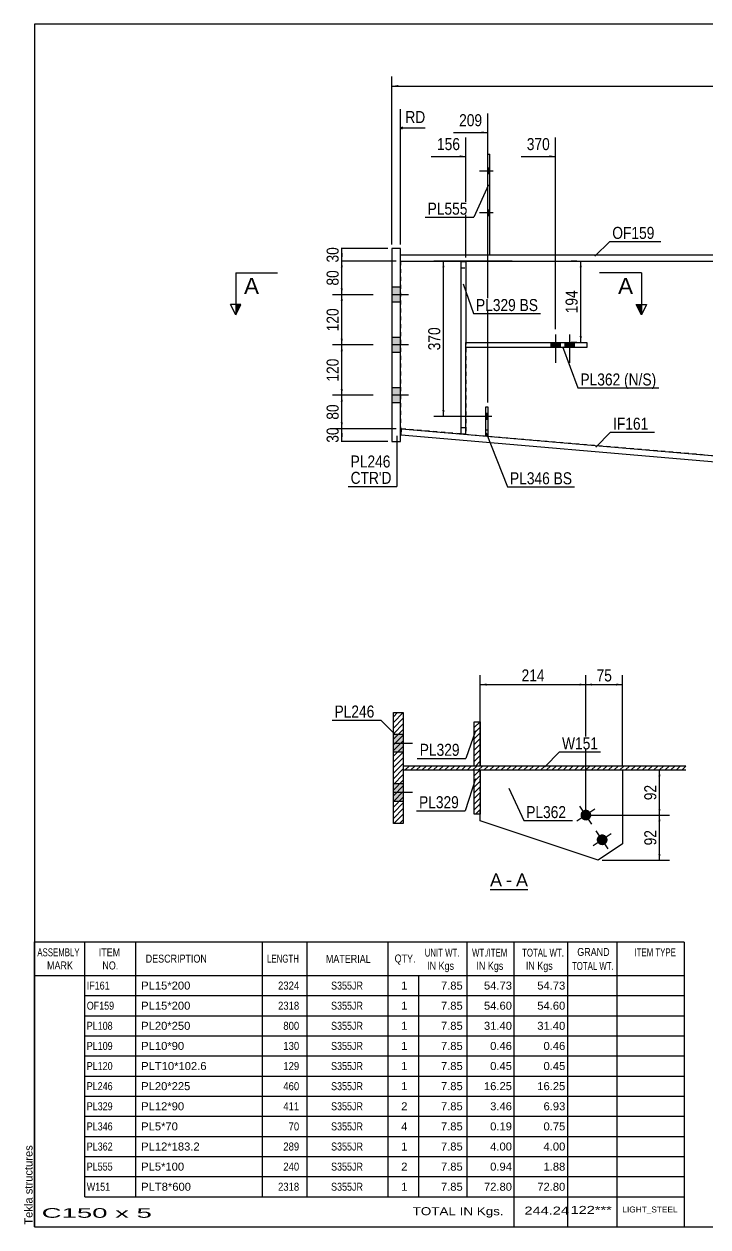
# Model space of a CAD drawing. Header units: millimetres. Extents: x -206 to 207, y -170 to 117.
# Drawn here: x -205.6 to -42.6, y -170.5 to 116.6 of the extents above; entities that cross this region are included whole.
import ezdxf

# ---------------------------------------------------------------- set-up
doc = ezdxf.new("R2010")
doc.units = ezdxf.units.MM
doc.linetypes.add('DXK_LINE_DOT1', pattern=[1.8814, 0.9407, -0.9407])
doc.linetypes.add('DXK_LINE_DOT2', pattern=[3.9198, 1.9599, -1.9599])
doc.styles.add('Arial', font='ARIAL.TTF', dxfattribs={"height": 0.2})
doc.styles.add('Arial Narrow', font='ARIALN.TTF', dxfattribs={"height": 0.2})

# ---------------------------------------------------------------- blocks, each defined once
blk = doc.blocks.new('Unknown-622304918-1209')
at = {"color": 5, "linetype": 'Continuous'}
for p, q in [((206.87, 116.57), (-203.13, 116.57)), ((-203.13, 116.57), (-203.13, -170.43)), ((-203.13, -170.43), (206.87, -170.43))]:
    blk.add_line(p, q, dxfattribs=at)
at = {"color": 174, "linetype": 'Continuous', "style": 'Arial'}
blk.add_text('Tekla structures', height=1.9102, rotation=90, dxfattribs=at).set_placement((-203.63, -169.93))
blk = doc.blocks.new('Unknown-622304918-12 - 1450')
at = {"color": 7, "linetype": 'Continuous'}
blk.add_line((-94.54, -89.92), (-85.51, -89.92), dxfattribs=at)
at = {"color": 0, "linetype": 'Continuous'}
blk.add_wipeout([(-91.69, -89.17), (-91.69, -85.97), (-94.54, -85.97), (-94.54, -89.17)], dxfattribs=at)
blk.add_wipeout([(-89.31, -89.17), (-89.31, -85.97), (-90.73, -85.97), (-90.73, -89.17)], dxfattribs=at)
at = {"color": 96, "linetype": 'Continuous', "style": 'Arial'}
blk.add_text('A', height=3.06, dxfattribs=at).set_placement((-94.54, -89.17))
at = {"color": 0, "linetype": 'Continuous'}
blk.add_wipeout([(-85.51, -89.17), (-85.51, -85.97), (-88.35, -85.97), (-88.35, -89.17)], dxfattribs=at)
at = {"color": 96, "linetype": 'Continuous', "style": 'Arial'}
for s, p in [('-', (-90.73, -89.17)), ('A', (-88.35, -89.17))]:
    blk.add_text(s, height=3.06, dxfattribs=at).set_placement(p)
blk = doc.blocks.new('Bolt-622304918-1621 - 1602')
at = {"linetype": 'Continuous'}
for points in [[(-77.82, 40.6), (-80.02, 40.6), (-80.02, 39.4), (-77.82, 39.4)], [(-74.51, 40.6), (-76.71, 40.6), (-76.71, 39.4), (-74.51, 39.4)]]:
    blk.add_hatch(color=3, dxfattribs=at).paths.add_polyline_path(points)
at = {"color": 3, "linetype": 'Continuous'}
for p, q in [((-80.02, 40.6), (-80.02, 39.4)), ((-78.92, 42.5), (-78.92, 35.7)), ((-77.82, 40.6), (-77.82, 39.4)), ((-76.71, 40.6), (-76.71, 39.4)), ((-75.61, 42.5), (-75.61, 35.7)), ((-74.51, 40.6), (-74.51, 39.4))]:
    blk.add_line(p, q, dxfattribs=at)
blk = doc.blocks.new('Bolt-622304918-1623 - 1602')
at = {"linetype": 'Continuous'}
for points in [[(-117.92, 53.8), (-117.92, 50.2), (-115.92, 50.2), (-115.92, 53.8)], [(-117.92, 53.8), (-117.92, 50.2), (-115.92, 50.2), (-115.92, 53.8)], [(-117.92, 41.8), (-117.92, 38.2), (-115.92, 38.2), (-115.92, 41.8)], [(-117.92, 41.8), (-117.92, 38.2), (-115.92, 38.2), (-115.92, 41.8)], [(-117.92, 29.8), (-117.92, 26.2), (-115.92, 26.2), (-115.92, 29.8)], [(-117.92, 29.8), (-117.92, 26.2), (-115.92, 26.2), (-115.92, 29.8)]]:
    blk.add_hatch(color=3, dxfattribs=at).paths.add_polyline_path(points)
at = {"color": 3, "linetype": 'Continuous'}
for p, q in [((-115.92, 53.8), (-117.92, 53.8)), ((-115.92, 53.8), (-117.92, 53.8)), ((-114.02, 52), (-117.92, 52)), ((-114.02, 52), (-117.92, 52)), ((-115.92, 50.2), (-117.92, 50.2)), ((-115.92, 50.2), (-117.92, 50.2)), ((-115.92, 41.8), (-117.92, 41.8)), ((-115.92, 41.8), (-117.92, 41.8)), ((-114.02, 40), (-117.92, 40)), ((-114.02, 40), (-117.92, 40)), ((-115.92, 38.2), (-117.92, 38.2)), ((-115.92, 38.2), (-117.92, 38.2)), ((-115.92, 29.8), (-117.92, 29.8)), ((-115.92, 29.8), (-117.92, 29.8)), ((-114.02, 28), (-117.92, 28)), ((-114.02, 28), (-117.92, 28)), ((-115.92, 26.2), (-117.92, 26.2)), ((-115.92, 26.2), (-117.92, 26.2))]:
    blk.add_line(p, q, dxfattribs=at)
blk = doc.blocks.new('Part-622304918-1629 - 1602')
at = {"color": 7, "linetype": 'DXK_LINE_DOT1'}
for p, q in [((-115.92, 60), (115.92, 60)), ((-115.92, 60), (-115.92, 20)), ((115.92, 0), (-115.62, 19.97))]:
    blk.add_line(p, q, dxfattribs=at)
at = {"color": 2, "linetype": 'Continuous'}
blk.add_line((-115.92, 20), (-115.62, 19.97), dxfattribs=at)
blk = doc.blocks.new('Part-622304918-2984 - 1602')
at = {"color": 7, "linetype": 'DXK_LINE_DOT1'}
for p, q in [((-95.56, 18.25), (-95.56, 25.25)), ((-95.56, 25.25), (-95.06, 25.25)), ((-95.06, 25.25), (-95.06, 18.25)), ((-95.56, 19.75), (-95.06, 19.75)), ((-95.06, 18.25), (-95.56, 18.25))]:
    blk.add_line(p, q, dxfattribs=at)
blk = doc.blocks.new('Part-622304918-1695 - 1602')
at = {"color": 2, "linetype": 'Continuous'}
for p, q in [((-100.32, 40.6), (-71.45, 40.6)), ((-100.32, 39.4), (-100.32, 40.6)), ((-76.46, 39.4), (-76.46, 40.6)), ((-71.45, 40.6), (-71.45, 39.4)), ((-71.45, 39.4), (-100.32, 39.4))]:
    blk.add_line(p, q, dxfattribs=at)
blk = doc.blocks.new('Part-622304918-1717 - 1602')
at = {"color": 7, "linetype": 'DXK_LINE_DOT1'}
for p, q in [((-101.52, 59.9), (-101.52, 18.81)), ((-100.32, 59.9), (-101.52, 59.9)), ((-101.52, 58.4), (-100.32, 58.4)), ((-100.32, 59.9), (-100.32, 18.81)), ((-101.52, 20.31), (-100.32, 20.31)), ((-101.52, 18.81), (-100.32, 18.81))]:
    blk.add_line(p, q, dxfattribs=at)
blk = doc.blocks.new('Part-622304918-1739 - 1602')
at = {"color": 2, "linetype": 'Continuous'}
for p, q in [((-101.52, 59.9), (-101.52, 18.81)), ((-101.52, 59.9), (-100.32, 59.9)), ((-100.32, 59.9), (-100.32, 40.6)), ((-100.32, 18.81), (-100.32, 39.4)), ((-101.52, 18.81), (-100.32, 18.81))]:
    blk.add_line(p, q, dxfattribs=at)
blk = doc.blocks.new('Part-622304918-2983 - 1602')
at = {"color": 2, "linetype": 'Continuous'}
for p, q in [((-95.06, 61.5), (-95.06, 85.5)), ((-95.06, 85.5), (-94.56, 85.5)), ((-94.56, 61.5), (-94.56, 85.5))]:
    blk.add_line(p, q, dxfattribs=at)
at = {"color": 7, "linetype": 'DXK_LINE_DOT1'}
blk.add_line((-95.06, 61.5), (-94.56, 61.5), dxfattribs=at)
blk = doc.blocks.new('Part-622304918-1797 - 1602')
at = {"color": 2, "linetype": 'Continuous'}
for p, q in [((-115.92, 63), (-117.92, 63)), ((-117.92, 63), (-117.92, 17)), ((-115.92, 17), (-115.92, 63)), ((-117.92, 17), (-115.92, 17))]:
    blk.add_line(p, q, dxfattribs=at)
blk = doc.blocks.new('Part-622304918-1889 - 1602')
at = {"color": 2, "linetype": 'Continuous'}
for p, q in [((-115.75, 18.48), (-115.62, 19.97)), ((115.79, -1.49), (-115.75, 18.48)), ((-115.62, 19.97), (115.92, 0))]:
    blk.add_line(p, q, dxfattribs=at)
blk = doc.blocks.new('Bolt-622304918-2994 - 1602')
at = {"linetype": 'Continuous'}
blk.add_hatch(color=3, dxfattribs=at).paths.add_polyline_path([(-95.06, 22.25), (-95.06, 23.65), (-95.56, 23.65), (-95.56, 22.25)])
at = {"color": 3, "linetype": 'Continuous'}
for p, q in [((-95.06, 23.65), (-95.56, 23.65)), ((-94.11, 22.95), (-97.41, 22.95)), ((-95.06, 22.25), (-95.56, 22.25))]:
    blk.add_line(p, q, dxfattribs=at)
blk = doc.blocks.new('Part-622304918-1894 - 1602')
at = {"color": 2, "linetype": 'Continuous'}
for p, q in [((-115.92, 61.5), (115.92, 61.5)), ((-115.92, 60), (115.92, 60))]:
    blk.add_line(p, q, dxfattribs=at)
at = {"color": 7, "linetype": 'DXK_LINE_DOT1'}
blk.add_line((-115.92, 60), (-115.92, 61.5), dxfattribs=at)
blk = doc.blocks.new('Part-622304918-2987 - 1602')
at = {"color": 2, "linetype": 'Continuous'}
for p, q in [((-95.56, 18.25), (-95.56, 25.25)), ((-95.56, 25.25), (-95.06, 25.25)), ((-95.06, 25.25), (-95.06, 18.25)), ((-95.06, 18.25), (-95.56, 18.25))]:
    blk.add_line(p, q, dxfattribs=at)
blk = doc.blocks.new('Bolt-622304918-2990 - 1602')
at = {"linetype": 'Continuous'}
for points in [[(-94.56, 80.8), (-94.56, 82.2), (-95.06, 82.2), (-95.06, 80.8)], [(-94.56, 80.8), (-94.56, 82.2), (-95.06, 82.2), (-95.06, 80.8)], [(-94.56, 70.8), (-94.56, 72.2), (-95.06, 72.2), (-95.06, 70.8)], [(-94.56, 70.8), (-94.56, 72.2), (-95.06, 72.2), (-95.06, 70.8)]]:
    blk.add_hatch(color=3, dxfattribs=at).paths.add_polyline_path(points)
at = {"color": 3, "linetype": 'Continuous'}
for p, q in [((-93.76, 81.5), (-97.06, 81.5)), ((-93.76, 81.5), (-97.06, 81.5)), ((-94.56, 82.2), (-95.06, 82.2)), ((-94.56, 82.2), (-95.06, 82.2)), ((-94.56, 80.8), (-95.06, 80.8)), ((-94.56, 80.8), (-95.06, 80.8)), ((-94.56, 72.2), (-95.06, 72.2)), ((-94.56, 72.2), (-95.06, 72.2)), ((-93.76, 71.5), (-97.06, 71.5)), ((-93.76, 71.5), (-97.06, 71.5)), ((-94.56, 70.8), (-95.06, 70.8)), ((-94.56, 70.8), (-95.06, 70.8))]:
    blk.add_line(p, q, dxfattribs=at)
blk = doc.blocks.new('Bolt-622304918-2991 - 1602')
at = {"color": 3, "linetype": 'DXK_LINE_DOT2'}
for p, q in [((-95.06, 23.65), (-95.56, 23.65)), ((-94.11, 22.95), (-97.41, 22.95)), ((-95.06, 22.25), (-95.56, 22.25))]:
    blk.add_line(p, q, dxfattribs=at)
blk = doc.blocks.new('Bolt-622304918-1506 - 1450')
at = {"linetype": 'Continuous'}
for points in [[(-117.58, -52.94), (-117.58, -57.18), (-115.23, -57.18), (-115.23, -52.94)], [(-117.58, -64.71), (-117.58, -68.94), (-115.23, -68.94), (-115.23, -64.71)]]:
    blk.add_hatch(color=3, dxfattribs=at).paths.add_polyline_path(points)
at = {"color": 3, "linetype": 'Continuous'}
for p, q in [((-115.23, -52.94), (-117.58, -52.94)), ((-112.99, -55.06), (-117.58, -55.06)), ((-115.23, -57.18), (-117.58, -57.18)), ((-115.23, -64.71), (-117.58, -64.71)), ((-112.99, -66.83), (-117.58, -66.83)), ((-115.23, -68.94), (-117.58, -68.94))]:
    blk.add_line(p, q, dxfattribs=at)
blk = doc.blocks.new('Part-622304918-1478 - 1450')
at = {"linetype": 'Continuous'}
h = blk.add_hatch(dxfattribs=at)
h.set_pattern_fill('', scale=0.3, style=0, pattern_type=0)
h.set_pattern_definition([(45, (-115.2294, -47.7091), (-0.67352, 0.67352), [])])
h.paths.add_polyline_path([(-115.23, -74.18), (-115.23, -47.71), (-117.58, -47.71), (-117.58, -74.18)])
at = {"color": 2, "linetype": 'Continuous'}
for p, q in [((-117.58, -74.18), (-117.58, -47.71)), ((-117.58, -47.71), (-115.23, -47.71)), ((-115.23, -47.71), (-115.23, -74.18)), ((-115.23, -74.18), (-117.58, -74.18))]:
    blk.add_line(p, q, dxfattribs=at)
blk = doc.blocks.new('Part-622304918-1501 - 1450')
at = {"linetype": 'Continuous'}
h = blk.add_hatch(dxfattribs=at)
h.set_pattern_fill('', scale=0.3, style=0, pattern_type=0)
h.set_pattern_definition([(45, (-96.8765, -61.415), (-0.67352, 0.67352), [])])
h.paths.add_polyline_path([(-96.88, -72), (-96.88, -61.41), (-98.29, -61.41), (-98.29, -72)])
at = {"color": 2, "linetype": 'Continuous'}
for p, q in [((-98.29, -72), (-98.29, -61.41)), ((-98.29, -61.41), (-96.88, -61.41)), ((-96.88, -61.41), (-96.88, -72)), ((-96.88, -72), (-98.29, -72))]:
    blk.add_line(p, q, dxfattribs=at)
blk = doc.blocks.new('Bolt-622304918-1504 - 1450')
at = {"linetype": 'Continuous'}
for points in [[(-72.78, -72.9, -1), (-70.62, -71.47, -1)], [(-68.89, -78.79, -1), (-66.73, -77.36, -1)]]:
    blk.add_hatch(color=3, dxfattribs=at).paths.add_polyline_path(points)
at = {"color": 3, "linetype": 'Continuous'}
for p, q in [((-69.54, -70.76), (-73.86, -73.62)), ((-70.27, -74.35), (-73.13, -70.03)), ((-65.65, -76.65), (-69.97, -79.5)), ((-66.38, -80.23), (-69.24, -75.92))]:
    blk.add_line(p, q, dxfattribs=at)
blk = doc.blocks.new('Part-622304918-1523 - 1450')
at = {"linetype": 'Continuous'}
h = blk.add_hatch(dxfattribs=at)
h.set_pattern_fill('', scale=0.3, style=0, pattern_type=0)
h.set_pattern_definition([(45, (-47.8299, -60.4738), (-0.673519, 0.673519), [])])
h.paths.add_polyline_path([(-47.83, -61.41), (-47.83, -60.47), (-115.23, -60.47), (-115.23, -61.41)])
at = {"color": 2, "linetype": 'Continuous'}
for p, q in [((-47.83, -60.47), (-115.23, -60.47)), ((-115.23, -60.47), (-115.23, -61.41)), ((-115.23, -61.41), (-47.83, -61.41))]:
    blk.add_line(p, q, dxfattribs=at)
blk = doc.blocks.new('Part-622304918-1547 - 1450')
at = {"color": 7, "linetype": 'DXK_LINE_DOT1'}
for p, q in [((-96.88, -61.41), (-62.92, -61.41)), ((-96.88, -72), (-96.88, -61.41))]:
    blk.add_line(p, q, dxfattribs=at)
at = {"color": 2, "linetype": 'Continuous'}
for p, q in [((-62.92, -61.41), (-62.92, -79.07)), ((-96.88, -73.53), (-96.88, -72)), ((-68.8, -82.97), (-96.88, -73.53)), ((-62.92, -79.07), (-68.8, -82.97))]:
    blk.add_line(p, q, dxfattribs=at)
blk = doc.blocks.new('Part-622304918-1552 - 1450')
at = {"linetype": 'Continuous'}
h = blk.add_hatch(dxfattribs=at)
h.set_pattern_fill('', scale=0.3, style=0, pattern_type=0)
h.set_pattern_definition([(45, (-96.8765, -49.8855), (-0.67352, 0.67352), [])])
h.paths.add_polyline_path([(-96.88, -60.47), (-96.88, -49.89), (-98.29, -49.89), (-98.29, -60.47)])
at = {"color": 2, "linetype": 'Continuous'}
for p, q in [((-98.29, -60.47), (-98.29, -49.89)), ((-98.29, -49.89), (-96.88, -49.89)), ((-96.88, -49.89), (-96.88, -60.47)), ((-96.88, -60.47), (-98.29, -60.47))]:
    blk.add_line(p, q, dxfattribs=at)
blk = doc.blocks.new('StraightDimension-622304918-1990 - 1602')
at = {"linetype": 'Continuous'}
for points in [[(-130.14, 58.5), (-129.89, 60), (-129.64, 58.5)], [(-129.64, 53.5), (-129.89, 52), (-130.14, 53.5)]]:
    blk.add_hatch(color=7, dxfattribs=at).paths.add_polyline_path(points)
at = {"color": 7, "linetype": 'Continuous'}
for p, q in [((-116.92, 60), (-132.14, 60)), ((-129.89, 52), (-129.89, 60)), ((-122.42, 52), (-132.14, 52))]:
    blk.add_line(p, q, dxfattribs=at)
at = {"color": 0}
blk.add_wipeout([(-130.04, 58.43), (-134.24, 58.43), (-134.24, 53.57), (-130.04, 53.57)], dxfattribs=at)
at = {"color": 3, "style": 'Arial Narrow'}
blk.add_text('80', height=2.863, rotation=90.0002, dxfattribs=at).set_placement((-130.64, 54.17))
blk = doc.blocks.new('StraightDimension-622304918-2821 - 1602')
at = {"linetype": 'Continuous'}
for points in [[(-130.14, 50.5), (-129.89, 52), (-129.64, 50.5)], [(-129.64, 41.5), (-129.89, 40), (-130.14, 41.5)]]:
    blk.add_hatch(color=7, dxfattribs=at).paths.add_polyline_path(points)
at = {"color": 7, "linetype": 'Continuous'}
for p, q in [((-122.42, 52), (-132.14, 52)), ((-129.89, 40), (-129.89, 52)), ((-122.42, 40), (-132.14, 40))]:
    blk.add_line(p, q, dxfattribs=at)
at = {"color": 0}
blk.add_wipeout([(-130.04, 49.34), (-134.24, 49.34), (-134.24, 42.66), (-130.04, 42.66)], dxfattribs=at)
at = {"color": 3, "style": 'Arial Narrow'}
blk.add_text('120', height=2.863, rotation=90.0002, dxfattribs=at).set_placement((-130.64, 43.26))
blk = doc.blocks.new('StraightDimension-622304918-2008 - 1602')
at = {"linetype": 'Continuous'}
for points in [[(-130.14, 18.5), (-129.89, 20), (-129.64, 18.5)], [(-129.64, 18.5), (-129.89, 17), (-130.14, 18.5)]]:
    blk.add_hatch(color=7, dxfattribs=at).paths.add_polyline_path(points)
at = {"color": 7, "linetype": 'Continuous'}
for p, q in [((-116.92, 20), (-132.14, 20)), ((-129.89, 17), (-129.89, 20)), ((-118.92, 17), (-132.14, 17))]:
    blk.add_line(p, q, dxfattribs=at)
at = {"color": 0}
blk.add_wipeout([(-130.04, 20.93), (-134.24, 20.93), (-134.24, 16.07), (-130.04, 16.07)], dxfattribs=at)
at = {"color": 3, "style": 'Arial Narrow'}
blk.add_text('30', height=2.863, rotation=90.0002, dxfattribs=at).set_placement((-130.64, 16.67))
blk = doc.blocks.new('StraightDimension-622304918-1901 - 1602')
at = {"linetype": 'Continuous'}
for points in [[(-73.16, 58.5), (-72.91, 60), (-72.66, 58.5)], [(-72.66, 42.1), (-72.91, 40.6), (-73.16, 42.1)]]:
    blk.add_hatch(color=7, dxfattribs=at).paths.add_polyline_path(points)
at = {"color": 7, "linetype": 'Continuous'}
for p, q in [((-73.81, 60), (-75.16, 60)), ((-72.91, 40.6), (-72.91, 60)), ((-73.81, 40.6), (-75.16, 40.6))]:
    blk.add_line(p, q, dxfattribs=at)
at = {"color": 0}
blk.add_wipeout([(-73.06, 53.64), (-77.26, 53.64), (-77.26, 46.96), (-73.06, 46.96)], dxfattribs=at)
at = {"color": 3, "style": 'Arial Narrow'}
blk.add_text('194', height=2.863, rotation=90.0002, dxfattribs=at).set_placement((-73.66, 47.56))
blk = doc.blocks.new('StraightDimension-622304918-1980 - 1602')
at = {"linetype": 'Continuous'}
for points in [[(-130.14, 61.5), (-129.89, 63), (-129.64, 61.5)], [(-129.64, 61.5), (-129.89, 60), (-130.14, 61.5)]]:
    blk.add_hatch(color=7, dxfattribs=at).paths.add_polyline_path(points)
at = {"color": 7, "linetype": 'Continuous'}
for p, q in [((-118.92, 63), (-132.14, 63)), ((-129.89, 60), (-129.89, 63)), ((-116.92, 60), (-132.14, 60))]:
    blk.add_line(p, q, dxfattribs=at)
at = {"color": 0}
blk.add_wipeout([(-130.04, 63.93), (-134.24, 63.93), (-134.24, 59.07), (-130.04, 59.07)], dxfattribs=at)
at = {"color": 3, "style": 'Arial Narrow'}
blk.add_text('30', height=2.863, rotation=90.0002, dxfattribs=at).set_placement((-130.64, 59.67))
blk = doc.blocks.new('StraightDimension-622304918-1971 - 1602')
at = {"linetype": 'Continuous'}
blk.add_hatch(color=7, dxfattribs=at).paths.add_polyline_path([(-116.42, 101.53), (-117.92, 101.78), (-116.42, 102.03)])
at = {"color": 7, "linetype": 'Continuous'}
for p, q in [((-117.92, 64), (-117.92, 104.03)), ((-117.92, 101.78), (117.92, 101.78))]:
    blk.add_line(p, q, dxfattribs=at)
blk = doc.blocks.new('StraightDimension-622304918-2819 - 1602')
at = {"linetype": 'Continuous'}
for points in [[(-130.14, 38.5), (-129.89, 40), (-129.64, 38.5)], [(-129.64, 29.5), (-129.89, 28), (-130.14, 29.5)]]:
    blk.add_hatch(color=7, dxfattribs=at).paths.add_polyline_path(points)
at = {"color": 7, "linetype": 'Continuous'}
for p, q in [((-122.42, 40), (-132.14, 40)), ((-129.89, 28), (-129.89, 40)), ((-122.42, 28), (-132.14, 28))]:
    blk.add_line(p, q, dxfattribs=at)
at = {"color": 0}
blk.add_wipeout([(-130.04, 37.34), (-134.24, 37.34), (-134.24, 30.66), (-130.04, 30.66)], dxfattribs=at)
at = {"color": 3, "style": 'Arial Narrow'}
blk.add_text('120', height=2.863, rotation=90.0002, dxfattribs=at).set_placement((-130.64, 31.26))
blk = doc.blocks.new('StraightDimension-622304918-1999 - 1602')
at = {"linetype": 'Continuous'}
for points in [[(-130.14, 26.5), (-129.89, 28), (-129.64, 26.5)], [(-129.64, 21.5), (-129.89, 20), (-130.14, 21.5)]]:
    blk.add_hatch(color=7, dxfattribs=at).paths.add_polyline_path(points)
at = {"color": 7, "linetype": 'Continuous'}
for p, q in [((-122.42, 28), (-132.14, 28)), ((-129.89, 20), (-129.89, 28)), ((-116.92, 20), (-132.14, 20))]:
    blk.add_line(p, q, dxfattribs=at)
at = {"color": 0}
blk.add_wipeout([(-130.04, 26.43), (-134.24, 26.43), (-134.24, 21.57), (-130.04, 21.57)], dxfattribs=at)
at = {"color": 3, "style": 'Arial Narrow'}
blk.add_text('80', height=2.863, rotation=90.0002, dxfattribs=at).set_placement((-130.64, 22.17))
blk = doc.blocks.new('StraightDimension-622304918-3474 - 1602')
at = {"linetype": 'Continuous'}
for points in [[(-105.91, 58.5), (-105.66, 60), (-105.41, 58.5)], [(-105.41, 24.45), (-105.66, 22.95), (-105.91, 24.45)]]:
    blk.add_hatch(color=7, dxfattribs=at).paths.add_polyline_path(points)
at = {"color": 7, "linetype": 'Continuous'}
for p, q in [((-89.24, 60), (-107.91, 60)), ((-105.66, 22.95), (-105.66, 60)), ((-94.98, 22.95), (-107.91, 22.95))]:
    blk.add_line(p, q, dxfattribs=at)
at = {"color": 0}
blk.add_wipeout([(-105.81, 44.82), (-110.01, 44.82), (-110.01, 38.13), (-105.81, 38.13)], dxfattribs=at)
at = {"color": 3, "style": 'Arial Narrow'}
blk.add_text('370', height=2.863, rotation=90.0002, dxfattribs=at).set_placement((-106.41, 38.73))
blk = doc.blocks.new('StraightDimension-622304918-3490 - 1602')
at = {"linetype": 'Continuous'}
blk.add_hatch(color=7, dxfattribs=at).paths.add_polyline_path([(-80.42, 85.25), (-78.92, 85), (-80.42, 84.75)])
at = {"color": 7, "linetype": 'Continuous'}
for p, q in [((-78.92, 43.75), (-78.92, 89.5)), ((-87.15, 85), (-78.92, 85))]:
    blk.add_line(p, q, dxfattribs=at)
at = {"color": 0}
blk.add_wipeout([(-79.69, 85.9), (-79.69, 90.1), (-86.38, 90.1), (-86.38, 85.9)], dxfattribs=at)
at = {"color": 3, "style": 'Arial Narrow'}
blk.add_text('370', height=2.863, dxfattribs=at).set_placement((-85.78, 86.5))
blk = doc.blocks.new('StraightDimension-622304918-3491 - 1602')
at = {"linetype": 'Continuous'}
blk.add_hatch(color=7, dxfattribs=at).paths.add_polyline_path([(-96.56, 90.95), (-95.06, 90.7), (-96.56, 90.45)])
at = {"color": 7, "linetype": 'Continuous'}
for p, q in [((-95.06, 26.25), (-95.06, 95.2)), ((-103.29, 90.7), (-95.06, 90.7))]:
    blk.add_line(p, q, dxfattribs=at)
at = {"color": 0}
blk.add_wipeout([(-95.83, 91.6), (-95.83, 95.8), (-102.51, 95.8), (-102.51, 91.6)], dxfattribs=at)
at = {"color": 3, "style": 'Arial Narrow'}
blk.add_text('209', height=2.863, dxfattribs=at).set_placement((-101.91, 92.2))
blk = doc.blocks.new('StraightDimension-622304918-3492 - 1602')
at = {"linetype": 'Continuous'}
blk.add_hatch(color=7, dxfattribs=at).paths.add_polyline_path([(-101.82, 85.25), (-100.32, 85), (-101.82, 84.75)])
at = {"color": 7, "linetype": 'Continuous'}
for p, q in [((-100.32, 60.9), (-100.32, 89.5)), ((-108.55, 85), (-100.32, 85))]:
    blk.add_line(p, q, dxfattribs=at)
at = {"color": 0, "linetype": 'Continuous'}
blk.add_wipeout([(-109.38, 92.35), (-109.38, 96.55), (-115.33, 96.55), (-115.33, 92.35)], dxfattribs=at)
at = {"color": 7, "linetype": 'Continuous'}
for p, q in [((-115.92, 64), (-115.92, 96.25)), ((-115.42, 92), (-115.92, 91.75)), ((-115.42, 91.5), (-115.92, 91.75)), ((-109.98, 91.75), (-115.92, 91.75))]:
    blk.add_line(p, q, dxfattribs=at)
at = {"color": 3, "linetype": 'Continuous', "style": 'Arial Narrow'}
blk.add_text('RD', height=2.863, dxfattribs=at).set_placement((-114.73, 92.95))
at = {"color": 0}
blk.add_wipeout([(-101.09, 85.9), (-101.09, 90.1), (-107.78, 90.1), (-107.78, 85.9)], dxfattribs=at)
at = {"color": 3, "style": 'Arial Narrow'}
blk.add_text('156', height=2.863, dxfattribs=at).set_placement((-107.18, 86.5))
blk = doc.blocks.new('StraightDimension-622304918-2568 - 1450')
at = {"linetype": 'Continuous'}
for points in [[(-54.4, -62.91), (-54.15, -61.41), (-53.9, -62.91)], [(-53.9, -70.69), (-54.15, -72.19), (-54.4, -70.69)]]:
    blk.add_hatch(color=7, dxfattribs=at).paths.add_polyline_path(points)
at = {"color": 7, "linetype": 'Continuous'}
for p, q in [((-61.92, -61.41), (-51.75, -61.41)), ((-54.15, -72.19), (-54.15, -61.41)), ((-70.7, -72.19), (-51.75, -72.19))]:
    blk.add_line(p, q, dxfattribs=at)
at = {"color": 0}
blk.add_wipeout([(-54.3, -64.37), (-58.5, -64.37), (-58.5, -69.23), (-54.3, -69.23)], dxfattribs=at)
at = {"color": 3, "style": 'Arial Narrow'}
blk.add_text('92', height=2.863, rotation=90.0002, dxfattribs=at).set_placement((-54.9, -68.63))
blk = doc.blocks.new('StraightDimension-622304918-2569 - 1450')
at = {"linetype": 'Continuous'}
for points in [[(-54.4, -73.69), (-54.15, -72.19), (-53.9, -73.69)], [(-53.9, -81.47), (-54.15, -82.97), (-54.4, -81.47)]]:
    blk.add_hatch(color=7, dxfattribs=at).paths.add_polyline_path(points)
at = {"color": 7, "linetype": 'Continuous'}
for p, q in [((-70.7, -72.19), (-51.75, -72.19)), ((-54.15, -82.97), (-54.15, -72.19)), ((-67.8, -82.97), (-51.75, -82.97))]:
    blk.add_line(p, q, dxfattribs=at)
at = {"color": 0}
blk.add_wipeout([(-54.3, -75.15), (-58.5, -75.15), (-58.5, -80.01), (-54.3, -80.01)], dxfattribs=at)
at = {"color": 3, "style": 'Arial Narrow'}
blk.add_text('92', height=2.863, rotation=90.0002, dxfattribs=at).set_placement((-54.9, -79.41))
blk = doc.blocks.new('StraightDimension-622304918-2638 - 1450')
at = {"linetype": 'Continuous'}
for points in [[(-70.2, -41.29), (-71.7, -41.04), (-70.2, -40.79)], [(-64.42, -40.79), (-62.92, -41.04), (-64.42, -41.29)]]:
    blk.add_hatch(color=7, dxfattribs=at).paths.add_polyline_path(points)
at = {"color": 7, "linetype": 'Continuous'}
for p, q in [((-71.7, -71.19), (-71.7, -38.79)), ((-62.92, -60.41), (-62.92, -38.79)), ((-71.7, -41.04), (-62.92, -41.04))]:
    blk.add_line(p, q, dxfattribs=at)
at = {"color": 0}
blk.add_wipeout([(-64.88, -40.89), (-64.88, -36.69), (-69.74, -36.69), (-69.74, -40.89)], dxfattribs=at)
at = {"color": 3, "style": 'Arial Narrow'}
blk.add_text('75', height=2.863, dxfattribs=at).set_placement((-69.14, -40.29))
blk = doc.blocks.new('StraightDimension-622304918-2639 - 1450')
at = {"linetype": 'Continuous'}
for points in [[(-95.38, -41.29), (-96.88, -41.04), (-95.38, -40.79)], [(-73.2, -40.79), (-71.7, -41.04), (-73.2, -41.29)]]:
    blk.add_hatch(color=7, dxfattribs=at).paths.add_polyline_path(points)
at = {"color": 7, "linetype": 'Continuous'}
for p, q in [((-96.88, -60.41), (-96.88, -38.79)), ((-71.7, -71.19), (-71.7, -38.79)), ((-96.88, -41.04), (-71.7, -41.04))]:
    blk.add_line(p, q, dxfattribs=at)
at = {"color": 0}
blk.add_wipeout([(-80.95, -40.89), (-80.95, -36.69), (-87.63, -36.69), (-87.63, -40.89)], dxfattribs=at)
at = {"color": 3, "style": 'Arial Narrow'}
blk.add_text('214', height=2.863, dxfattribs=at).set_placement((-87.03, -40.29))
blk = doc.blocks.new('CBS_BOM-622304918-3637')
at = {"color": 7, "linetype": 'Continuous'}
for p, q in [((-203.16, -110.46), (-203.16, -102.46)), ((-203.16, -102.46), (-48.24, -102.46)), ((-191.16, -110.46), (-191.16, -102.46)), ((-178.97, -110.46), (-178.97, -102.46)), ((-148.8, -110.46), (-148.8, -102.46)), ((-138.13, -110.46), (-138.13, -102.46)), ((-118.81, -110.46), (-118.81, -102.46)), ((-100.01, -110.46), (-100.01, -102.46)), ((-88.8, -110.46), (-88.8, -102.46)), ((-76.01, -110.46), (-76.01, -102.46)), ((-64.26, -110.46), (-64.26, -102.46)), ((-48.24, -102.47), (-48.24, -110.45)), ((-203.16, -110.46), (-48.24, -110.46)), ((-203.16, -115.26), (-203.16, -110.46)), ((-191.16, -115.26), (-191.16, -110.46)), ((-178.97, -115.26), (-178.97, -110.46)), ((-148.8, -115.26), (-148.8, -110.46)), ((-138.13, -115.26), (-138.13, -110.46)), ((-118.81, -115.26), (-118.81, -110.46)), ((-111.54, -115.26), (-111.54, -110.46)), ((-100.01, -115.26), (-100.01, -110.46)), ((-88.8, -115.26), (-88.8, -110.46)), ((-76.01, -115.26), (-76.01, -110.46)), ((-64.24, -115.26), (-64.24, -110.46)), ((-48.24, -110.46), (-48.24, -115.26)), ((-203.16, -120.06), (-203.16, -115.26)), ((-191.16, -115.26), (-48.24, -115.26)), ((-191.16, -120.06), (-191.16, -115.26)), ((-178.97, -120.06), (-178.97, -115.26)), ((-148.8, -120.06), (-148.8, -115.26)), ((-138.13, -120.06), (-138.13, -115.26)), ((-118.81, -120.06), (-118.81, -115.26)), ((-111.54, -120.06), (-111.54, -115.26)), ((-100.01, -120.06), (-100.01, -115.26)), ((-88.8, -120.06), (-88.8, -115.26)), ((-76.01, -120.06), (-76.01, -115.26)), ((-64.24, -120.06), (-64.24, -115.26)), ((-48.24, -115.26), (-48.24, -120.06)), ((-203.16, -124.86), (-203.16, -120.06)), ((-191.16, -120.06), (-48.24, -120.06)), ((-191.16, -124.86), (-191.16, -120.06)), ((-178.97, -124.86), (-178.97, -120.06)), ((-148.8, -124.86), (-148.8, -120.06)), ((-138.13, -124.86), (-138.13, -120.06)), ((-118.81, -124.86), (-118.81, -120.06)), ((-111.54, -124.86), (-111.54, -120.06)), ((-100.01, -124.86), (-100.01, -120.06)), ((-88.8, -124.86), (-88.8, -120.06)), ((-76.01, -124.86), (-76.01, -120.06)), ((-64.24, -124.86), (-64.24, -120.06)), ((-48.24, -120.06), (-48.24, -124.86)), ((-203.16, -129.66), (-203.16, -124.86)), ((-191.16, -124.86), (-48.24, -124.86)), ((-191.16, -129.66), (-191.16, -124.86)), ((-178.97, -129.66), (-178.97, -124.86)), ((-148.8, -129.66), (-148.8, -124.86)), ((-138.13, -129.66), (-138.13, -124.86)), ((-118.81, -129.66), (-118.81, -124.86)), ((-111.54, -129.66), (-111.54, -124.86)), ((-100.01, -129.66), (-100.01, -124.86)), ((-88.8, -129.66), (-88.8, -124.86)), ((-76.01, -129.66), (-76.01, -124.86)), ((-64.24, -129.66), (-64.24, -124.86)), ((-48.24, -124.86), (-48.24, -129.66)), ((-203.16, -134.46), (-203.16, -129.66)), ((-191.16, -129.66), (-48.24, -129.66)), ((-191.16, -134.46), (-191.16, -129.66)), ((-178.97, -134.46), (-178.97, -129.66)), ((-148.8, -134.46), (-148.8, -129.66)), ((-138.13, -134.46), (-138.13, -129.66)), ((-118.81, -134.46), (-118.81, -129.66)), ((-111.54, -134.46), (-111.54, -129.66)), ((-100.01, -134.46), (-100.01, -129.66)), ((-88.8, -134.46), (-88.8, -129.66)), ((-76.01, -134.46), (-76.01, -129.66)), ((-64.24, -134.46), (-64.24, -129.66)), ((-48.24, -129.66), (-48.24, -134.46)), ((-203.16, -139.26), (-203.16, -134.46)), ((-191.16, -134.46), (-48.24, -134.46)), ((-191.16, -139.26), (-191.16, -134.46)), ((-178.97, -139.26), (-178.97, -134.46)), ((-148.8, -139.26), (-148.8, -134.46)), ((-138.13, -139.26), (-138.13, -134.46)), ((-118.81, -139.26), (-118.81, -134.46)), ((-111.54, -139.26), (-111.54, -134.46)), ((-100.01, -139.26), (-100.01, -134.46)), ((-88.8, -139.26), (-88.8, -134.46)), ((-76.01, -139.26), (-76.01, -134.46)), ((-64.24, -139.26), (-64.24, -134.46)), ((-48.24, -134.46), (-48.24, -139.26)), ((-203.16, -144.06), (-203.16, -139.26)), ((-191.16, -139.26), (-48.24, -139.26)), ((-191.16, -144.06), (-191.16, -139.26)), ((-178.97, -144.06), (-178.97, -139.26)), ((-148.8, -144.06), (-148.8, -139.26)), ((-138.13, -144.06), (-138.13, -139.26)), ((-118.81, -144.06), (-118.81, -139.26)), ((-111.54, -144.06), (-111.54, -139.26)), ((-100.01, -144.06), (-100.01, -139.26)), ((-88.8, -144.06), (-88.8, -139.26)), ((-76.01, -144.06), (-76.01, -139.26)), ((-64.24, -144.06), (-64.24, -139.26)), ((-48.24, -139.26), (-48.24, -144.06)), ((-203.16, -148.86), (-203.16, -144.06)), ((-191.16, -144.06), (-48.24, -144.06)), ((-191.16, -148.86), (-191.16, -144.06)), ((-178.97, -148.86), (-178.97, -144.06)), ((-148.8, -148.86), (-148.8, -144.06)), ((-138.13, -148.86), (-138.13, -144.06)), ((-118.81, -148.86), (-118.81, -144.06)), ((-111.54, -148.86), (-111.54, -144.06)), ((-100.01, -148.86), (-100.01, -144.06)), ((-88.8, -148.86), (-88.8, -144.06)), ((-76.01, -148.86), (-76.01, -144.06)), ((-64.24, -148.86), (-64.24, -144.06)), ((-48.24, -144.06), (-48.24, -148.86)), ((-203.16, -153.66), (-203.16, -148.86)), ((-191.16, -148.86), (-48.24, -148.86)), ((-191.16, -153.66), (-191.16, -148.86)), ((-178.97, -153.66), (-178.97, -148.86)), ((-148.8, -153.66), (-148.8, -148.86)), ((-138.13, -153.66), (-138.13, -148.86)), ((-118.81, -153.66), (-118.81, -148.86)), ((-111.54, -153.66), (-111.54, -148.86)), ((-100.01, -153.66), (-100.01, -148.86)), ((-88.8, -153.66), (-88.8, -148.86)), ((-76.01, -153.66), (-76.01, -148.86)), ((-64.24, -153.66), (-64.24, -148.86)), ((-48.24, -148.86), (-48.24, -153.66)), ((-203.16, -158.46), (-203.16, -153.66)), ((-191.16, -153.66), (-48.24, -153.66)), ((-191.16, -158.46), (-191.16, -153.66)), ((-178.97, -158.46), (-178.97, -153.66)), ((-148.8, -158.46), (-148.8, -153.66)), ((-138.13, -158.46), (-138.13, -153.66)), ((-118.81, -158.46), (-118.81, -153.66)), ((-111.54, -158.46), (-111.54, -153.66)), ((-100.01, -158.46), (-100.01, -153.66)), ((-88.8, -158.46), (-88.8, -153.66)), ((-76.01, -158.46), (-76.01, -153.66)), ((-64.24, -158.46), (-64.24, -153.66)), ((-48.24, -153.66), (-48.24, -158.46)), ((-203.16, -163.26), (-203.16, -158.46)), ((-191.16, -158.46), (-48.24, -158.46)), ((-191.16, -163.26), (-191.16, -158.46)), ((-178.97, -163.26), (-178.97, -158.46)), ((-148.8, -163.26), (-148.8, -158.46)), ((-138.13, -163.26), (-138.13, -158.46)), ((-118.81, -163.26), (-118.81, -158.46)), ((-111.54, -163.26), (-111.54, -158.46)), ((-100.01, -163.26), (-100.01, -158.46)), ((-88.8, -163.26), (-88.8, -158.46)), ((-76.01, -163.26), (-76.01, -158.46)), ((-64.24, -163.26), (-64.24, -158.46)), ((-48.24, -158.46), (-48.24, -163.26)), ((-203.16, -170.46), (-203.16, -163.28)), ((-191.16, -163.26), (-48.24, -163.26)), ((-88.8, -170.46), (-88.8, -163.28)), ((-76.01, -170.46), (-76.01, -163.28)), ((-64.2, -170.46), (-64.2, -163.28)), ((-48.24, -163.26), (-48.24, -170.46)), ((-203.16, -170.46), (-48.24, -170.46))]:
    blk.add_line(p, q, dxfattribs=at)
at = {"color": 3, "linetype": 'Continuous', "style": 'Arial'}
for s, height, width, p in [('ASSEMBLY', 1.91, 0.7, (-202.48, -105.88)), ('ITEM', 1.91, 0.8, (-187.83, -105.88)), ('DESCRIPTION', 1.9102, 0.8, (-176.64, -107.39)), ('LENGTH', 1.91, 0.7, (-147.7, -107.39)), ('MATERIAL', 1.91, 0.8, (-133.68, -107.44)), ('QTY.', 1.91, 0.8, (-117.29, -107.36)), ('UNIT WT.', 1.91, 0.7, (-110.12, -105.96)), ('WT./ITEM', 1.91, 0.7, (-98.83, -105.96)), ('TOTAL WT.', 1.91, 0.7, (-86.89, -105.96)), ('GRAND', 1.91, 0.8, (-73.74, -105.8)), ('ITEM TYPE', 1.91, 0.7, (-60.1, -105.88)), ('MARK', 1.91, 0.8, (-200.16, -109.02)), ('NO.', 1.91, 0.8, (-186.97, -109.02)), ('IN Kgs', 1.91, 0.8, (-109.54, -109.1)), ('IN Kgs', 1.91, 0.8, (-97.79, -109.1)), ('IN Kgs', 1.91, 0.8, (-86, -109.1)), ('TOTAL WT.', 1.91, 0.7, (-75, -109.14))]:
    blk.add_text(s, height=height, dxfattribs=dict(at, width=width)).set_placement(p)
at = {"color": 7, "linetype": 'Continuous', "style": 'Arial'}
for s, width, p in [('IF161', 0.8, (-190.7, -113.82)), ('2324', 0.85, (-145.09, -113.82)), ('S355JR', 0.8, (-132.44, -113.82)), ('OF159', 0.8, (-190.7, -118.62)), ('2318', 0.85, (-145.09, -118.62)), ('S355JR', 0.8, (-132.44, -118.62)), ('PL108', 0.8, (-190.7, -123.42)), ('800', 0.85, (-143.83, -123.42)), ('S355JR', 0.8, (-132.44, -123.42)), ('PL109', 0.8, (-190.7, -128.22)), ('130', 0.85, (-143.83, -128.22)), ('S355JR', 0.8, (-132.44, -128.22)), ('PL120', 0.8, (-190.7, -133.02)), ('129', 0.85, (-143.83, -133.02)), ('S355JR', 0.8, (-132.44, -133.02)), ('PL246', 0.8, (-190.7, -137.82)), ('460', 0.85, (-143.83, -137.82)), ('S355JR', 0.8, (-132.44, -137.82)), ('PL329', 0.8, (-190.7, -142.62)), ('411', 0.85, (-143.83, -142.62)), ('S355JR', 0.8, (-132.44, -142.62)), ('PL346', 0.8, (-190.7, -147.42)), ('70', 0.85, (-142.57, -147.42)), ('S355JR', 0.8, (-132.44, -147.42)), ('PL362', 0.8, (-190.7, -152.22)), ('289', 0.85, (-143.83, -152.22)), ('S355JR', 0.8, (-132.44, -152.22)), ('PL555', 0.8, (-190.7, -157.02)), ('240', 0.85, (-143.83, -157.02)), ('S355JR', 0.8, (-132.44, -157.02)), ('W151', 0.8, (-190.7, -161.82)), ('2318', 0.85, (-145.09, -161.82)), ('S355JR', 0.8, (-132.44, -161.82))]:
    blk.add_text(s, height=1.91, dxfattribs=dict(at, width=width)).set_placement(p)
for s, height, p in [('PL15*200', 1.91, (-177.72, -113.82)), ('1', 1.91, (-115.72, -113.82)), ('7.85', 1.91, (-106.25, -113.82)), ('54.73', 1.91, (-95.99, -113.82)), ('54.73', 1.91, (-83.28, -113.82)), ('PL15*200', 1.91, (-177.72, -118.62)), ('1', 1.91, (-115.72, -118.62)), ('7.85', 1.91, (-106.25, -118.62)), ('54.60', 1.91, (-95.99, -118.62)), ('54.60', 1.91, (-83.28, -118.62)), ('PL20*250', 1.91, (-177.72, -123.42)), ('1', 1.91, (-115.72, -123.42)), ('7.85', 1.91, (-106.25, -123.42)), ('31.40', 1.91, (-95.99, -123.42)), ('31.40', 1.91, (-83.28, -123.42)), ('PL10*90', 1.91, (-177.72, -128.22)), ('7.85', 1.91, (-106.25, -128.22)), ('0.46', 1.91, (-94.51, -128.22)), ('0.46', 1.91, (-81.79, -128.22)), ('1', 1.91, (-115.72, -128.22)), ('PLT10*102.6', 1.9102, (-177.72, -133.02)), ('1', 1.91, (-115.72, -133.02)), ('7.85', 1.91, (-106.25, -133.02)), ('0.45', 1.91, (-94.51, -133.02)), ('0.45', 1.91, (-81.79, -133.02)), ('PL20*225', 1.91, (-177.72, -137.82)), ('1', 1.91, (-115.72, -137.82)), ('7.85', 1.91, (-106.25, -137.82)), ('16.25', 1.91, (-95.99, -137.82)), ('16.25', 1.91, (-83.28, -137.82)), ('PL12*90', 1.91, (-177.72, -142.62)), ('2', 1.91, (-115.72, -142.62)), ('7.85', 1.91, (-106.25, -142.62)), ('3.46', 1.91, (-94.51, -142.62)), ('6.93', 1.91, (-81.79, -142.62)), ('PL5*70', 1.91, (-177.72, -147.42)), ('4', 1.91, (-115.72, -147.42)), ('7.85', 1.91, (-106.25, -147.42)), ('0.19', 1.91, (-94.51, -147.42)), ('0.75', 1.91, (-81.79, -147.42)), ('PL12*183.2', 1.91, (-177.72, -152.22)), ('1', 1.91, (-115.72, -152.22)), ('7.85', 1.91, (-106.25, -152.22)), ('4.00', 1.91, (-94.51, -152.22)), ('4.00', 1.91, (-81.79, -152.22)), ('PL5*100', 1.91, (-177.72, -157.02)), ('2', 1.91, (-115.72, -157.02)), ('7.85', 1.91, (-106.25, -157.02)), ('0.94', 1.91, (-94.51, -157.02)), ('1.88', 1.91, (-81.79, -157.02)), ('PLT8*600', 1.91, (-177.72, -161.82)), ('1', 1.91, (-115.72, -161.82)), ('7.85', 1.91, (-106.25, -161.82)), ('72.80', 1.91, (-95.99, -161.82)), ('72.80', 1.91, (-83.28, -161.82))]:
    blk.add_text(s, height=height, dxfattribs=at).set_placement(p)
at = {"color": 6, "linetype": 'Continuous', "style": 'Arial'}
for s, height, width, p in [('C150 x 5', 2.292, 2.05, (-201.44, -168.27)), ('TOTAL IN Kgs.', 1.9102, 1.2, (-113, -167.66)), ('244.24', 1.91, 1.3, (-86.34, -167.51)), ('122***', 1.91, 1.3, (-75.34, -167.35))]:
    blk.add_text(s, height=height, dxfattribs=dict(at, width=width)).set_placement(p)
blk.add_text('LIGHT_STEEL', height=1.4135, dxfattribs=at).set_placement((-62.99, -167))
blk = doc.blocks.new('Mark-622304918-1885 - 1602')
at = {"color": 0}
blk.add_wipeout([(-56.81, 19.78), (-56.81, 22.78), (-65.21, 22.78), (-65.21, 19.78)], dxfattribs=at)
blk.add_wipeout([(-56.81, 19.78), (-56.81, 22.78), (-65.21, 22.78), (-65.21, 19.78)], dxfattribs=at)
at = {"color": 7, "linetype": 'Continuous'}
for p, q in [((-69.35, 15.65), (-65.81, 19.18)), ((-65.81, 19.18), (-55.31, 19.18))]:
    blk.add_line(p, q, dxfattribs=at)
at = {"color": 3, "style": 'Arial Narrow'}
blk.add_text('IF161', height=2.863, dxfattribs=at).set_placement((-65.21, 19.78))
blk = doc.blocks.new('Mark-622304918-1691 - 1602')
at = {"color": 0}
blk.add_wipeout([(-63.49, 30.33), (-63.49, 33.33), (-72.99, 33.33), (-72.99, 30.33)], dxfattribs=at)
blk.add_wipeout([(-63.49, 30.33), (-63.49, 33.33), (-72.99, 33.33), (-72.99, 30.33)], dxfattribs=at)
at = {"color": 7, "linetype": 'Continuous'}
blk.add_line((-77.25, 39.67), (-73.59, 29.73), dxfattribs=at)
at = {"color": 0}
blk.add_wipeout([(-54.92, 30.33), (-54.92, 33.33), (-62.59, 33.33), (-62.59, 30.33)], dxfattribs=at)
blk.add_wipeout([(-54.92, 30.33), (-54.92, 33.33), (-62.59, 33.33), (-62.59, 30.33)], dxfattribs=at)
at = {"color": 7, "linetype": 'Continuous'}
blk.add_line((-73.59, 29.73), (-54.32, 29.73), dxfattribs=at)
at = {"color": 3, "style": 'Arial Narrow'}
for s, p in [('PL362', (-72.99, 30.33)), ('(N/', (-62.59, 30.33)), ('S)', (-58.21, 30.33))]:
    blk.add_text(s, height=2.863, dxfattribs=at).set_placement(p)
blk = doc.blocks.new('Mark-622304918-1793 - 1602')
at = {"color": 0}
blk.add_wipeout([(-118.28, 10.76), (-118.28, 13.76), (-127.78, 13.76), (-127.78, 10.76)], dxfattribs=at)
blk.add_wipeout([(-118.28, 10.76), (-118.28, 13.76), (-127.78, 13.76), (-127.78, 10.76)], dxfattribs=at)
blk.add_wipeout([(-118.03, 6.86), (-118.03, 9.86), (-127.78, 9.86), (-127.78, 6.86)], dxfattribs=at)
blk.add_wipeout([(-118.03, 6.86), (-118.03, 9.86), (-127.78, 9.86), (-127.78, 6.86)], dxfattribs=at)
at = {"color": 7, "linetype": 'Continuous'}
for p in [(-116.78, 18.31), (-128.38, 6.26)]:
    blk.add_line(p, (-116.78, 6.26), dxfattribs=at)
at = {"color": 3, "style": 'Arial Narrow'}
blk.add_text('PL246', height=2.863, dxfattribs=at).set_placement((-127.78, 10.76))
at = {"color": 1, "style": 'Arial Narrow'}
blk.add_text("CTR'D", height=2.863, dxfattribs=at).set_placement((-127.78, 6.86))
blk = doc.blocks.new('Mark-622304918-1890 - 1602')
at = {"color": 0}
blk.add_wipeout([(-55.34, 65.31), (-55.34, 68.31), (-65.39, 68.31), (-65.39, 65.31)], dxfattribs=at)
blk.add_wipeout([(-55.34, 65.31), (-55.34, 68.31), (-65.39, 68.31), (-65.39, 65.31)], dxfattribs=at)
at = {"color": 7, "linetype": 'Continuous'}
for p, q in [((-69.52, 61.17), (-65.99, 64.71)), ((-65.99, 64.71), (-53.84, 64.71))]:
    blk.add_line(p, q, dxfattribs=at)
at = {"color": 3, "style": 'Arial Narrow'}
blk.add_text('OF159', height=2.863, dxfattribs=at).set_placement((-65.39, 65.31))
blk = doc.blocks.new('SectionMark-622304918-2068 - 1602')
at = {"linetype": 'Continuous'}
for points in [[(-155.19, 49.68), (-153.94, 49.68), (-155.19, 47.18)], [(-59.71, 49.68), (-58.46, 49.68), (-58.46, 47.18)]]:
    blk.add_hatch(color=30, dxfattribs=at).paths.add_polyline_path(points)
at = {"color": 30, "linetype": 'Continuous'}
for p, q in [((-155.19, 57.18), (-155.19, 47.18)), ((-58.46, 57.18), (-58.46, 47.18)), ((-155.19, 47.18), (-156.44, 49.68)), ((-153.94, 49.68), (-156.44, 49.68)), ((-155.19, 47.18), (-153.94, 49.68)), ((-59.71, 49.68), (-57.21, 49.68)), ((-58.46, 47.18), (-59.71, 49.68)), ((-57.21, 49.68), (-58.46, 47.18))]:
    blk.add_line(p, q, dxfattribs=at)
at = {"color": 0, "linetype": 'Continuous'}
for points in [[(-149.63, 52.18), (-149.63, 56.18), (-153.19, 56.18), (-153.19, 52.18)], [(-60.46, 52.18), (-60.46, 56.18), (-64.01, 56.18), (-64.01, 52.18)]]:
    blk.add_wipeout(points, dxfattribs=at)
at = {"color": 30, "linetype": 'Continuous'}
for p, q in [((-155.19, 57.18), (-145.19, 57.18)), ((-58.46, 57.18), (-68.46, 57.18))]:
    blk.add_line(p, q, dxfattribs=at)
at = {"color": 96, "linetype": 'Continuous', "style": 'Arial'}
for p in [(-153.19, 52.18), (-64.01, 52.18)]:
    blk.add_text('A', height=3.82, dxfattribs=at).set_placement(p)
blk = doc.blocks.new('MarkSet-622304918-2112 - 1602')
at = {"color": 0}
blk.add_wipeout([(-88.39, 48.09), (-88.39, 51.09), (-97.89, 51.09), (-97.89, 48.09)], dxfattribs=at)
blk.add_wipeout([(-88.39, 48.09), (-88.39, 51.09), (-97.89, 51.09), (-97.89, 48.09)], dxfattribs=at)
at = {"color": 7, "linetype": 'Continuous'}
blk.add_line((-100.98, 54.59), (-98.49, 47.49), dxfattribs=at)
at = {"color": 0}
blk.add_wipeout([(-83.11, 48.09), (-83.11, 51.09), (-87.49, 51.09), (-87.49, 48.09)], dxfattribs=at)
blk.add_wipeout([(-83.11, 48.09), (-83.11, 51.09), (-87.49, 51.09), (-87.49, 48.09)], dxfattribs=at)
at = {"color": 7, "linetype": 'Continuous'}
blk.add_line((-98.49, 47.49), (-82.51, 47.49), dxfattribs=at)
at = {"color": 3, "style": 'Arial Narrow'}
for s, p in [('PL329', (-97.89, 48.09)), ('BS', (-87.49, 48.09))]:
    blk.add_text(s, height=2.863, dxfattribs=at).set_placement(p)
blk = doc.blocks.new('MarkSet-622304918-3052 - 1602')
at = {"color": 0}
blk.add_wipeout([(-80.28, 6.75), (-80.28, 9.75), (-89.78, 9.75), (-89.78, 6.75)], dxfattribs=at)
blk.add_wipeout([(-80.28, 6.75), (-80.28, 9.75), (-89.78, 9.75), (-89.78, 6.75)], dxfattribs=at)
at = {"color": 7, "linetype": 'Continuous'}
blk.add_line((-95.46, 19.03), (-90.38, 6.15), dxfattribs=at)
at = {"color": 0}
blk.add_wipeout([(-74.99, 6.75), (-74.99, 9.75), (-79.38, 9.75), (-79.38, 6.75)], dxfattribs=at)
blk.add_wipeout([(-74.99, 6.75), (-74.99, 9.75), (-79.38, 9.75), (-79.38, 6.75)], dxfattribs=at)
at = {"color": 7, "linetype": 'Continuous'}
blk.add_line((-90.38, 6.15), (-74.39, 6.15), dxfattribs=at)
at = {"color": 3, "style": 'Arial Narrow'}
for s, p in [('PL346', (-89.78, 6.75)), ('BS', (-79.38, 6.75))]:
    blk.add_text(s, height=2.863, dxfattribs=at).set_placement(p)
blk = doc.blocks.new('Mark-622304918-3057 - 1602')
at = {"color": 7, "linetype": 'Continuous'}
blk.add_line((-94.88, 78.23), (-98.42, 70.49), dxfattribs=at)
at = {"color": 0}
blk.add_wipeout([(-99.92, 71.09), (-99.92, 74.09), (-109.42, 74.09), (-109.42, 71.09)], dxfattribs=at)
blk.add_wipeout([(-99.92, 71.09), (-99.92, 74.09), (-109.42, 74.09), (-109.42, 71.09)], dxfattribs=at)
at = {"color": 7, "linetype": 'Continuous'}
blk.add_line((-110.02, 70.49), (-98.42, 70.49), dxfattribs=at)
at = {"color": 3, "style": 'Arial Narrow'}
blk.add_text('PL555', height=2.863, dxfattribs=at).set_placement((-109.42, 71.09))
blk = doc.blocks.new('Mark-622304918-1519 - 1450')
at = {"color": 0}
blk.add_wipeout([(-68.78, -56.5), (-68.78, -53.5), (-77.37, -53.5), (-77.37, -56.5)], dxfattribs=at)
blk.add_wipeout([(-68.78, -56.5), (-68.78, -53.5), (-77.37, -53.5), (-77.37, -56.5)], dxfattribs=at)
at = {"color": 7, "linetype": 'Continuous'}
for p, q in [((-81.5, -60.63), (-77.97, -57.1)), ((-77.97, -57.1), (-68.18, -57.1))]:
    blk.add_line(p, q, dxfattribs=at)
at = {"color": 3, "style": 'Arial Narrow'}
blk.add_text('W151', height=2.863, dxfattribs=at).set_placement((-77.37, -56.5))
blk = doc.blocks.new('Mark-622304918-1543 - 1450')
at = {"color": 0}
blk.add_wipeout([(-76.41, -72.9), (-76.41, -69.9), (-85.91, -69.9), (-85.91, -72.9)], dxfattribs=at)
blk.add_wipeout([(-76.41, -72.9), (-76.41, -69.9), (-85.91, -69.9), (-85.91, -72.9)], dxfattribs=at)
at = {"color": 7, "linetype": 'Continuous'}
for p, q in [((-90.05, -65.76), (-86.51, -73.5)), ((-86.51, -73.5), (-74.91, -73.5))]:
    blk.add_line(p, q, dxfattribs=at)
at = {"color": 3, "style": 'Arial Narrow'}
blk.add_text('PL362', height=2.863, dxfattribs=at).set_placement((-85.91, -72.9))
blk = doc.blocks.new('Mark-622304918-1474 - 1450')
at = {"color": 7, "linetype": 'Continuous'}
blk.add_line((-117.08, -53.04), (-120.61, -49.5), dxfattribs=at)
at = {"color": 0}
blk.add_wipeout([(-122.11, -48.9), (-122.11, -45.9), (-131.62, -45.9), (-131.62, -48.9)], dxfattribs=at)
blk.add_wipeout([(-122.11, -48.9), (-122.11, -45.9), (-131.62, -45.9), (-131.62, -48.9)], dxfattribs=at)
at = {"color": 7, "linetype": 'Continuous'}
blk.add_line((-132.22, -49.5), (-120.61, -49.5), dxfattribs=at)
at = {"color": 3, "style": 'Arial Narrow'}
blk.add_text('PL246', height=2.863, dxfattribs=at).set_placement((-131.62, -48.9))
blk = doc.blocks.new('Mark-622304918-1497 - 1450')
at = {"color": 7, "linetype": 'Continuous'}
blk.add_line((-97.97, -63.57), (-100.46, -71.14), dxfattribs=at)
at = {"color": 0}
blk.add_wipeout([(-101.96, -70.54), (-101.96, -67.54), (-111.47, -67.54), (-111.47, -70.54)], dxfattribs=at)
blk.add_wipeout([(-101.96, -70.54), (-101.96, -67.54), (-111.47, -67.54), (-111.47, -70.54)], dxfattribs=at)
at = {"color": 7, "linetype": 'Continuous'}
blk.add_line((-112.07, -71.14), (-100.46, -71.14), dxfattribs=at)
at = {"color": 3, "style": 'Arial Narrow'}
blk.add_text('PL329', height=2.863, dxfattribs=at).set_placement((-111.47, -70.54))
blk = doc.blocks.new('Mark-622304918-1548 - 1450')
at = {"color": 7, "linetype": 'Continuous'}
blk.add_line((-97.97, -52.04), (-100.3, -58.64), dxfattribs=at)
at = {"color": 0}
blk.add_wipeout([(-101.8, -58.04), (-101.8, -55.04), (-111.3, -55.04), (-111.3, -58.04)], dxfattribs=at)
blk.add_wipeout([(-101.8, -58.04), (-101.8, -55.04), (-111.3, -55.04), (-111.3, -58.04)], dxfattribs=at)
at = {"color": 7, "linetype": 'Continuous'}
blk.add_line((-111.9, -58.64), (-100.3, -58.64), dxfattribs=at)
at = {"color": 3, "style": 'Arial Narrow'}
blk.add_text('PL329', height=2.863, dxfattribs=at).set_placement((-111.3, -58.04))

msp = doc.modelspace()

# ---------------------------------------------------------------- block references
for name in ['Unknown-622304918-1209', 'Part-622304918-2983 - 1602', 'Bolt-622304918-2990 - 1602', 'Part-622304918-1797 - 1602', 'Part-622304918-1894 - 1602', 'Part-622304918-1629 - 1602', 'Part-622304918-1717 - 1602', 'Part-622304918-1739 - 1602', 'Bolt-622304918-1623 - 1602', 'Part-622304918-1695 - 1602', 'Bolt-622304918-1621 - 1602', 'Bolt-622304918-2994 - 1602', 'Bolt-622304918-2991 - 1602', 'Part-622304918-2984 - 1602', 'Part-622304918-2987 - 1602', 'Part-622304918-1889 - 1602', 'Part-622304918-1478 - 1450', 'Part-622304918-1552 - 1450', 'Bolt-622304918-1506 - 1450', 'Part-622304918-1523 - 1450', 'Part-622304918-1501 - 1450', 'Part-622304918-1547 - 1450', 'Bolt-622304918-1504 - 1450', 'CBS_BOM-622304918-3637']:
    msp.add_blockref(name, (0, 0))

# ---------------------------------------------------------------- next in the draw order: block references
for name in ['StraightDimension-622304918-1990 - 1602', 'StraightDimension-622304918-3474 - 1602', 'StraightDimension-622304918-1901 - 1602', 'StraightDimension-622304918-2008 - 1602', 'Mark-622304918-1885 - 1602', 'MarkSet-622304918-3052 - 1602', 'Mark-622304918-1474 - 1450', 'StraightDimension-622304918-2568 - 1450', 'Unknown-622304918-12 - 1450']:
    msp.add_blockref(name, (0, 0))

# ---------------------------------------------------------------- next in the draw order: block references
for name in ['StraightDimension-622304918-1980 - 1602', 'StraightDimension-622304918-2821 - 1602', 'Mark-622304918-1691 - 1602', 'Mark-622304918-1793 - 1602', 'StraightDimension-622304918-2569 - 1450']:
    msp.add_blockref(name, (0, 0))

# ---------------------------------------------------------------- next in the draw order: block references
for name in ['StraightDimension-622304918-1971 - 1602', 'StraightDimension-622304918-2819 - 1602', 'StraightDimension-622304918-2638 - 1450']:
    msp.add_blockref(name, (0, 0))

# ---------------------------------------------------------------- next in the draw order: block references
for name in ['StraightDimension-622304918-3491 - 1602', 'StraightDimension-622304918-3490 - 1602', 'Mark-622304918-1890 - 1602', 'StraightDimension-622304918-1999 - 1602', 'StraightDimension-622304918-2639 - 1450']:
    msp.add_blockref(name, (0, 0))

# ---------------------------------------------------------------- next in the draw order: block references
for name in ['StraightDimension-622304918-3492 - 1602', 'SectionMark-622304918-2068 - 1602', 'Mark-622304918-1548 - 1450', 'Mark-622304918-1519 - 1450', 'Mark-622304918-1497 - 1450', 'Mark-622304918-1543 - 1450']:
    msp.add_blockref(name, (0, 0))

# ---------------------------------------------------------------- next in the draw order: block references
for name in ['Mark-622304918-3057 - 1602', 'MarkSet-622304918-2112 - 1602']:
    msp.add_blockref(name, (0, 0))

doc.saveas('drawing.dxf')
